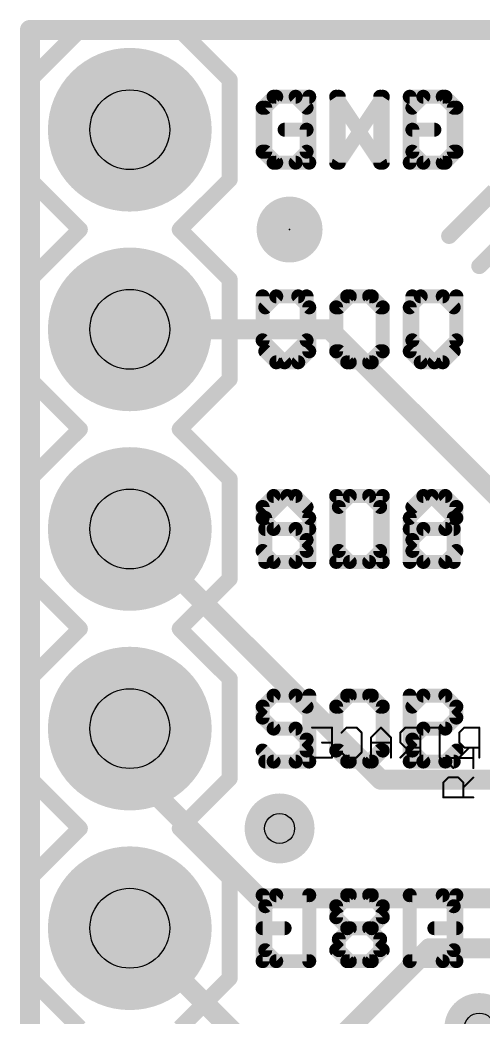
# Model space of a CAD drawing. Extents: x -1.8 to 15.6, y -0.3 to 28.3.
# Drawn here: x -0.13 to 5.76, y 15.38 to 28.07 of the extents above; entities that cross this region are included whole.
import ezdxf

# ---------------------------------------------------------------- set-up
doc = ezdxf.new("R2010")
doc.units = 0
for name, color, linetype in [('1', 12, 'CONTINUOUS'), ('16', 132, 'CONTINUOUS'), ('17', 110, 'CONTINUOUS'), ('18', 110, 'CONTINUOUS'), ('20', 53, 'CONTINUOUS'), ('21', 53, 'CONTINUOUS'), ('22', 53, 'CONTINUOUS'), ('23', 53, 'CONTINUOUS'), ('25', 253, 'CONTINUOUS'), ('28', 253, 'CONTINUOUS'), ('29', 253, 'CONTINUOUS'), ('30', 253, 'CONTINUOUS'), ('44', 253, 'CONTINUOUS'), ('51', 53, 'CONTINUOUS')]:
    doc.layers.add(name, color=color, linetype=linetype)

# ---------------------------------------------------------------- blocks, each defined once
blk = doc.blocks.new('RECT')
blk.add_solid([(-0.5, -0.5), (0.5, -0.5), (-0.5, 0.5), (0.5, 0.5)])
blk = doc.blocks.new('ROUNDP')
at = {"const_width": 0.5}
blk.add_lwpolyline([(0, -0.25, 1), (0, 0.25, 1), (0, -0.25)], format="xyb", dxfattribs=at)
blk = doc.blocks.new('PIE')
at = {"const_width": 0.5}
blk.add_lwpolyline([(0, -0.25, 1), (0, 0.25, 1), (0, -0.25)], format="xyb", dxfattribs=at)
blk = doc.blocks.new('ROUNDV')
at = {"const_width": 0.5}
blk.add_lwpolyline([(0, -0.25, 1), (0, 0.25, 1), (0, -0.25)], format="xyb", dxfattribs=at)

msp = doc.modelspace()

# ---------------------------------------------------------------- linework, layer by layer
at = {"layer": '1', "const_width": 0.254}
for points in [[(0, 27.94), (0, 0)], [(15.24, 27.94), (0, 27.94)], [(1.27, 24.13), (3.81, 24.13)], [(3.81, 24.13), (6.35, 21.59)], [(4.46, 18.4), (1.27, 21.59)], [(6.35, 18.4), (4.46, 18.4)], [(3.302, 14.478), (1.27, 16.51)]]:
    msp.add_lwpolyline(points, dxfattribs=at)
at = {"layer": '1', "const_width": 0.127}
for points in [[(0.0635, 27.94, 1), (-0.0635, 27.94)], [(0, 28.0035, 1), (0, 27.8765)], [(1.27, 24.1935, 1), (1.27, 24.0665)], [(3.8549, 24.1749, 1), (3.7651, 24.0851)], [(3.81, 24.0665, 1), (3.81, 24.1935)], [(1.3149, 21.6349, 1), (1.2251, 21.5451)], [(4.46, 18.4635, 1), (4.46, 18.3365)], [(4.4151, 18.3551, 1), (4.5049, 18.4449)], [(1.3149, 16.5549, 1), (1.2251, 16.4651)]]:
    msp.add_lwpolyline(points, format="xyb", dxfattribs=at)
at = {"layer": '16', "const_width": 0.254}
for points in [[(0, 27.94), (0, 0)], [(15.24, 27.94), (0, 27.94)], [(1.27, 19.05), (1.27, 18.542)], [(1.27, 18.542), (2.921, 16.891)], [(2.921, 16.891), (6.985, 16.891)], [(3.81, 14.986), (5.08, 16.256)], [(5.08, 16.256), (7.878, 16.256)], [(6.223, 15.748), (5.715, 15.24)]]:
    msp.add_lwpolyline(points, dxfattribs=at)
at = {"layer": '16', "const_width": 0.127}
for points in [[(0.0635, 27.94, 1), (-0.0635, 27.94)], [(0, 28.0035, 1), (0, 27.8765)], [(1.3335, 19.05, 1), (1.2065, 19.05)], [(1.3149, 18.5869, 1), (1.2251, 18.4971)], [(1.2065, 18.542, 1), (1.3335, 18.542)], [(2.921, 16.9545, 1), (2.921, 16.8275)], [(2.8761, 16.8461, 1), (2.9659, 16.9359)], [(5.08, 16.3195, 1), (5.08, 16.1925)], [(5.1249, 16.2111, 1), (5.0351, 16.3009)]]:
    msp.add_lwpolyline(points, format="xyb", dxfattribs=at)
at = {"layer": '20', "const_width": 0.2032}
for points in [[(15.24, 27.94), (0, 27.94)], [(0, 27.94), (0, 0)]]:
    msp.add_lwpolyline(points, dxfattribs=at)
at = {"layer": '20', "const_width": 0.1016}
for points in [[(0, 27.9908, 1), (0, 27.8892)], [(0.0508, 27.94, 1), (-0.0508, 27.94)]]:
    msp.add_lwpolyline(points, format="xyb", dxfattribs=at)
at = {"layer": '21'}
for points, const_width in [([(0, 27.305), (0.635, 27.94)], 0.2032), ([(0.635, 27.94), (1.905, 27.94)], 0.2032), ([(1.905, 27.94), (2.54, 27.305)], 0.2032), ([(0, 26.035), (0, 27.305)], 0.2032), ([(2.54, 27.305), (2.54, 26.035)], 0.2032), ([(3.0989, 27.0898), (2.9591, 26.95)], 0.1778), ([(3.3786, 27.0898), (3.0989, 27.0898)], 0.1778), ([(3.5184, 26.95), (3.3786, 27.0898)], 0.1778), ([(3.8946, 26.2509), (3.8946, 27.0898)], 0.1778), ([(3.8946, 27.0898), (4.4539, 26.2509)], 0.1778), ([(4.4539, 26.2509), (4.4539, 27.0898)], 0.1778), ([(4.8301, 27.0898), (4.8301, 26.2509)], 0.1778), ([(5.2496, 27.0898), (4.8301, 27.0898)], 0.1778), ([(5.3894, 26.95), (5.2496, 27.0898)], 0.1778), ([(2.9591, 26.95), (2.9591, 26.3907)], 0.1778), ([(5.3894, 26.3907), (5.3894, 26.95)], 0.1778), ([(3.5184, 26.6704), (3.2387, 26.6704)], 0.1778), ([(3.5184, 26.3907), (3.5184, 26.6704)], 0.1778), ([(2.9591, 26.3907), (3.0989, 26.2509)], 0.1778), ([(3.3786, 26.2509), (3.5184, 26.3907)], 0.1778), ([(5.2496, 26.2509), (5.3894, 26.3907)], 0.1778), ([(3.0989, 26.2509), (3.3786, 26.2509)], 0.1778), ([(4.8301, 26.2509), (5.2496, 26.2509)], 0.1778), ([(0, 26.035), (0.635, 25.4)], 0.2032), ([(1.905, 25.4), (2.54, 26.035)], 0.2032), ([(5.331, 25.3183), (5.9062, 25.8935)], 0.2032), ([(0, 24.765), (0.635, 25.4)], 0.2032), ([(1.905, 25.4), (2.54, 24.765)], 0.2032), ([(6.2897, 25.51), (5.7144, 24.9348)], 0.2032), ([(0, 23.495), (0, 24.765)], 0.2032), ([(2.54, 24.765), (2.54, 23.495)], 0.2032), ([(2.9591, 24.5498), (2.9591, 23.9905)], 0.1778), ([(3.5184, 23.9905), (3.5184, 24.5498)], 0.1778), ([(4.0344, 24.5498), (3.8946, 24.41)], 0.1778), ([(4.3141, 24.5498), (4.0344, 24.5498)], 0.1778), ([(4.4539, 24.41), (4.3141, 24.5498)], 0.1778), ([(4.97, 24.5498), (4.8301, 24.41)], 0.1778), ([(5.2496, 24.5498), (4.97, 24.5498)], 0.1778), ([(5.3894, 24.41), (5.2496, 24.5498)], 0.1778), ([(3.8946, 24.41), (3.8946, 23.8507)], 0.1778), ([(4.8301, 24.41), (4.8301, 23.8507)], 0.1778), ([(2.9591, 23.9905), (3.2387, 23.7109)], 0.1778), ([(3.2387, 23.7109), (3.5184, 23.9905)], 0.1778), ([(3.8946, 23.8507), (4.0344, 23.7109)], 0.1778), ([(4.3141, 23.7109), (4.4539, 23.8507)], 0.1778), ([(4.8301, 23.8507), (4.97, 23.7109)], 0.1778), ([(5.2496, 23.7109), (5.3894, 23.8507)], 0.1778), ([(4.0344, 23.7109), (4.3141, 23.7109)], 0.1778), ([(4.97, 23.7109), (5.2496, 23.7109)], 0.1778), ([(0, 23.495), (0.635, 22.86)], 0.2032), ([(1.905, 22.86), (2.54, 23.495)], 0.2032), ([(0, 22.225), (0.635, 22.86)], 0.2032), ([(1.905, 22.86), (2.54, 22.225)], 0.2032), ([(0, 20.955), (0, 22.225)], 0.2032), ([(2.54, 22.225), (2.54, 20.955)], 0.2032), ([(3.0989, 22.0098), (2.9591, 21.87)], 0.1778), ([(3.3786, 22.0098), (3.0989, 22.0098)], 0.1778), ([(3.5184, 21.87), (3.3786, 22.0098)], 0.1778), ([(3.8946, 22.0098), (3.8946, 21.1709)], 0.1778), ([(4.3141, 22.0098), (3.8946, 22.0098)], 0.1778), ([(4.4539, 21.87), (4.3141, 22.0098)], 0.1778), ([(4.8301, 21.7302), (5.1098, 22.0098)], 0.1778), ([(5.1098, 22.0098), (5.3894, 21.7302)], 0.1778), ([(2.9591, 21.87), (2.9591, 21.7302)], 0.1778), ([(4.4539, 21.3107), (4.4539, 21.87)], 0.1778), ([(2.9591, 21.7302), (3.0989, 21.5904)], 0.1778), ([(4.8301, 21.1709), (4.8301, 21.7302)], 0.1778), ([(5.3894, 21.7302), (5.3894, 21.1709)], 0.1778), ([(3.0989, 21.5904), (3.3786, 21.5904)], 0.1778), ([(3.3786, 21.5904), (3.5184, 21.4505)], 0.1778), ([(4.8301, 21.5904), (5.3894, 21.5904)], 0.1778), ([(3.5184, 21.4505), (3.5184, 21.3107)], 0.1778), ([(3.0989, 21.1709), (2.9591, 21.3107)], 0.1778), ([(3.5184, 21.3107), (3.3786, 21.1709)], 0.1778), ([(4.3141, 21.1709), (4.4539, 21.3107)], 0.1778), ([(3.3786, 21.1709), (3.0989, 21.1709)], 0.1778), ([(3.8946, 21.1709), (4.3141, 21.1709)], 0.1778), ([(0, 20.955), (0.635, 20.32)], 0.2032), ([(1.905, 20.32), (2.54, 20.955)], 0.2032), ([(0, 19.685), (0.635, 20.32)], 0.2032), ([(1.905, 20.32), (2.54, 19.685)], 0.2032), ([(0, 18.415), (0, 19.685)], 0.2032), ([(2.54, 19.685), (2.54, 18.415)], 0.2032), ([(3.0989, 19.4698), (2.9591, 19.33)], 0.1778), ([(3.3786, 19.4698), (3.0989, 19.4698)], 0.1778), ([(3.5184, 19.33), (3.3786, 19.4698)], 0.1778), ([(4.0344, 19.4698), (3.8946, 19.33)], 0.1778), ([(4.3141, 19.4698), (4.0344, 19.4698)], 0.1778), ([(4.4539, 19.33), (4.3141, 19.4698)], 0.1778), ([(4.8301, 19.4698), (4.8301, 18.6309)], 0.1778), ([(2.9591, 19.33), (2.9591, 19.1902)], 0.1778), ([(3.8946, 19.33), (3.8946, 18.7707)], 0.1778), ([(2.9591, 19.1902), (3.0989, 19.0504)], 0.1778), ([(3.0989, 19.0504), (3.3786, 19.0504)], 0.1778), ([(3.3786, 19.0504), (3.5184, 18.9105)], 0.1778), ([(3.5184, 18.9105), (3.5184, 18.7707)], 0.1778), ([(3.0989, 18.6309), (2.9591, 18.7707)], 0.1778), ([(3.5184, 18.7707), (3.3786, 18.6309)], 0.1778), ([(3.8946, 18.7707), (4.0344, 18.6309)], 0.1778), ([(4.3141, 18.6309), (4.4539, 18.7707)], 0.1778), ([(3.3786, 18.6309), (3.0989, 18.6309)], 0.1778), ([(4.0344, 18.6309), (4.3141, 18.6309)], 0.1778), ([(4.8301, 18.6309), (5.3894, 18.6309)], 0.1778), ([(0, 18.415), (0.635, 17.78)], 0.2032), ([(1.905, 17.78), (2.54, 18.415)], 0.2032), ([(0, 17.145), (0.635, 17.78)], 0.2032), ([(1.905, 17.78), (2.54, 17.145)], 0.2032), ([(0, 15.875), (0, 17.145)], 0.2032), ([(2.54, 17.145), (2.54, 15.875)], 0.2032), ([(3.5184, 16.9298), (2.9591, 16.9298)], 0.1778), ([(2.9591, 16.9298), (2.9591, 16.0909)], 0.1778), ([(4.0344, 16.9298), (3.8946, 16.79)], 0.1778), ([(4.3141, 16.9298), (4.0344, 16.9298)], 0.1778), ([(4.4539, 16.79), (4.3141, 16.9298)], 0.1778), ([(4.8301, 16.9298), (4.8301, 16.0909)], 0.1778), ([(5.2496, 16.9298), (4.8301, 16.9298)], 0.1778), ([(5.3894, 16.79), (5.2496, 16.9298)], 0.1778), ([(3.8946, 16.79), (3.8946, 16.6502)], 0.1778), ([(5.3894, 16.2307), (5.3894, 16.79)], 0.1778), ([(3.8946, 16.6502), (4.0344, 16.5104)], 0.1778), ([(2.9591, 16.5104), (3.2387, 16.5104)], 0.1778), ([(4.0344, 16.5104), (4.3141, 16.5104)], 0.1778), ([(4.3141, 16.5104), (4.4539, 16.3705)], 0.1778), ([(4.4539, 16.3705), (4.4539, 16.2307)], 0.1778), ([(4.0344, 16.0909), (3.8946, 16.2307)], 0.1778), ([(4.4539, 16.2307), (4.3141, 16.0909)], 0.1778), ([(5.2496, 16.0909), (5.3894, 16.2307)], 0.1778), ([(2.9591, 16.0909), (3.5184, 16.0909)], 0.1778), ([(4.3141, 16.0909), (4.0344, 16.0909)], 0.1778), ([(4.8301, 16.0909), (5.2496, 16.0909)], 0.1778), ([(0, 15.875), (0.635, 15.24)], 0.2032), ([(1.905, 15.24), (2.54, 15.875)], 0.2032)]:
    msp.add_lwpolyline(points, dxfattribs=dict(at, const_width=const_width))
for points, const_width in [([(0.635, 27.9908, 1), (0.635, 27.8892)], 0.1016), ([(0.6709, 27.9041, 1), (0.5991, 27.9759)], 0.1016), ([(1.9409, 27.9759, 1), (1.8691, 27.9041)], 0.1016), ([(1.905, 27.8892, 1), (1.905, 27.9908)], 0.1016), ([(0.0508, 27.305, 1), (-0.0508, 27.305)], 0.1016), ([(2.5908, 27.305, 1), (2.4892, 27.305)], 0.1016), ([(-0.0359, 27.3409, 1), (0.0359, 27.2691)], 0.1016), ([(2.5041, 27.2691, 1), (2.5759, 27.3409)], 0.1016), ([(3.0989, 27.1343, 1), (3.0989, 27.0454)], 0.0889), ([(3.1303, 27.0584, 1), (3.0675, 27.1212)], 0.0889), ([(3.41, 27.1212, 1), (3.3471, 27.0584)], 0.0889), ([(3.3786, 27.0454, 1), (3.3786, 27.1343)], 0.0889), ([(3.9316, 27.1145, 1), (3.8576, 27.0652)], 0.0889), ([(3.9391, 27.0898, 1), (3.8502, 27.0898)], 0.0889), ([(4.4983, 27.0898, 1), (4.4094, 27.0898)], 0.0889), ([(4.8746, 27.0898, 1), (4.7857, 27.0898)], 0.0889), ([(4.8301, 27.1343, 1), (4.8301, 27.0454)], 0.0889), ([(5.281, 27.1212, 1), (5.2182, 27.0584)], 0.0889), ([(5.2496, 27.0454, 1), (5.2496, 27.1343)], 0.0889), ([(3.0036, 26.95, 1), (2.9147, 26.95)], 0.0889), ([(2.9277, 26.9814, 1), (2.9905, 26.9186)], 0.0889), ([(3.4869, 26.9186, 1), (3.5498, 26.9814)], 0.0889), ([(5.4339, 26.95, 1), (5.345, 26.95)], 0.0889), ([(5.358, 26.9186, 1), (5.4208, 26.9814)], 0.0889), ([(3.2387, 26.7148, 1), (3.2387, 26.6259)], 0.0889), ([(3.5628, 26.6704, 1), (3.4739, 26.6704)], 0.0889), ([(3.5184, 26.6259, 1), (3.5184, 26.7148)], 0.0889), ([(2.9905, 26.4221, 1), (2.9277, 26.3593)], 0.0889), ([(2.9147, 26.3907, 1), (3.0036, 26.3907)], 0.0889), ([(3.4739, 26.3907, 1), (3.5628, 26.3907)], 0.0889), ([(3.5498, 26.3593, 1), (3.4869, 26.4221)], 0.0889), ([(5.345, 26.3907, 1), (5.4339, 26.3907)], 0.0889), ([(5.4208, 26.3593, 1), (5.358, 26.4221)], 0.0889), ([(3.0989, 26.2954, 1), (3.0989, 26.2065)], 0.0889), ([(3.0675, 26.2195, 1), (3.1303, 26.2823)], 0.0889), ([(3.3471, 26.2823, 1), (3.41, 26.2195)], 0.0889), ([(3.3786, 26.2065, 1), (3.3786, 26.2954)], 0.0889), ([(3.8502, 26.2509, 1), (3.9391, 26.2509)], 0.0889), ([(4.4094, 26.2509, 1), (4.4983, 26.2509)], 0.0889), ([(4.4169, 26.2262, 1), (4.4909, 26.2756)], 0.0889), ([(4.8301, 26.2954, 1), (4.8301, 26.2065)], 0.0889), ([(4.7857, 26.2509, 1), (4.8746, 26.2509)], 0.0889), ([(5.2182, 26.2823, 1), (5.281, 26.2195)], 0.0889), ([(5.2496, 26.2065, 1), (5.2496, 26.2954)], 0.0889), ([(0.0359, 26.0709, 1), (-0.0359, 25.9991)], 0.1016), ([(2.5759, 25.9991, 1), (2.5041, 26.0709)], 0.1016), ([(-0.0508, 26.035, 1), (0.0508, 26.035)], 0.1016), ([(2.4892, 26.035, 1), (2.5908, 26.035)], 0.1016), ([(0.6709, 25.3641, 1), (0.5991, 25.4359)], 0.1016), ([(1.9409, 25.4359, 1), (1.8691, 25.3641)], 0.1016), ([(0.5991, 25.3641, 1), (0.6709, 25.4359)], 0.1016), ([(1.8691, 25.4359, 1), (1.9409, 25.3641)], 0.1016), ([(5.295, 25.3542, 1), (5.3669, 25.2823)], 0.1016), ([(5.6785, 24.9707, 1), (5.7504, 24.8988)], 0.1016), ([(0.0508, 24.765, 1), (-0.0508, 24.765)], 0.1016), ([(-0.0359, 24.8009, 1), (0.0359, 24.7291)], 0.1016), ([(2.5908, 24.765, 1), (2.4892, 24.765)], 0.1016), ([(2.5041, 24.7291, 1), (2.5759, 24.8009)], 0.1016), ([(3.0036, 24.5498, 1), (2.9147, 24.5498)], 0.0889), ([(3.5628, 24.5498, 1), (3.4739, 24.5498)], 0.0889), ([(4.0344, 24.5943, 1), (4.0344, 24.5054)], 0.0889), ([(4.0659, 24.5184, 1), (4.003, 24.5812)], 0.0889), ([(4.3455, 24.5812, 1), (4.2826, 24.5184)], 0.0889), ([(4.3141, 24.5054, 1), (4.3141, 24.5943)], 0.0889), ([(4.97, 24.5943, 1), (4.97, 24.5054)], 0.0889), ([(5.0014, 24.5184, 1), (4.9385, 24.5812)], 0.0889), ([(5.281, 24.5812, 1), (5.2182, 24.5184)], 0.0889), ([(5.2496, 24.5054, 1), (5.2496, 24.5943)], 0.0889), ([(3.9391, 24.41, 1), (3.8502, 24.41)], 0.0889), ([(4.8746, 24.41, 1), (4.7857, 24.41)], 0.0889), ([(3.8632, 24.4414, 1), (3.926, 24.3786)], 0.0889), ([(4.4225, 24.3786, 1), (4.4853, 24.4414)], 0.0889), ([(4.7987, 24.4414, 1), (4.8616, 24.3786)], 0.0889), ([(5.358, 24.3786, 1), (5.4208, 24.4414)], 0.0889), ([(2.9905, 24.022, 1), (2.9277, 23.9591)], 0.0889), ([(2.9147, 23.9905, 1), (3.0036, 23.9905)], 0.0889), ([(3.4739, 23.9905, 1), (3.5628, 23.9905)], 0.0889), ([(3.5498, 23.9591, 1), (3.4869, 24.022)], 0.0889), ([(3.926, 23.8821, 1), (3.8632, 23.8193)], 0.0889), ([(3.8502, 23.8507, 1), (3.9391, 23.8507)], 0.0889), ([(4.4853, 23.8193, 1), (4.4225, 23.8821)], 0.0889), ([(4.7857, 23.8507, 1), (4.8746, 23.8507)], 0.0889), ([(4.8616, 23.8821, 1), (4.7987, 23.8193)], 0.0889), ([(5.4208, 23.8193, 1), (5.358, 23.8821)], 0.0889), ([(3.2073, 23.7423, 1), (3.2702, 23.6795)], 0.0889), ([(3.2073, 23.6795, 1), (3.2702, 23.7423)], 0.0889), ([(4.0344, 23.7554, 1), (4.0344, 23.6665)], 0.0889), ([(4.003, 23.6795, 1), (4.0659, 23.7423)], 0.0889), ([(4.2826, 23.7423, 1), (4.3455, 23.6795)], 0.0889), ([(4.3141, 23.6665, 1), (4.3141, 23.7554)], 0.0889), ([(4.97, 23.7554, 1), (4.97, 23.6665)], 0.0889), ([(4.9385, 23.6795, 1), (5.0014, 23.7423)], 0.0889), ([(5.2182, 23.7423, 1), (5.281, 23.6795)], 0.0889), ([(5.2496, 23.6665, 1), (5.2496, 23.7554)], 0.0889), ([(0.0359, 23.5309, 1), (-0.0359, 23.4591)], 0.1016), ([(-0.0508, 23.495, 1), (0.0508, 23.495)], 0.1016), ([(2.4892, 23.495, 1), (2.5908, 23.495)], 0.1016), ([(2.5759, 23.4591, 1), (2.5041, 23.5309)], 0.1016), ([(0.6709, 22.8241, 1), (0.5991, 22.8959)], 0.1016), ([(0.5991, 22.8241, 1), (0.6709, 22.8959)], 0.1016), ([(1.9409, 22.8959, 1), (1.8691, 22.8241)], 0.1016), ([(1.8691, 22.8959, 1), (1.9409, 22.8241)], 0.1016), ([(0.0508, 22.225, 1), (-0.0508, 22.225)], 0.1016), ([(-0.0359, 22.2609, 1), (0.0359, 22.1891)], 0.1016), ([(2.5908, 22.225, 1), (2.4892, 22.225)], 0.1016), ([(2.5041, 22.1891, 1), (2.5759, 22.2609)], 0.1016), ([(3.0989, 22.0543, 1), (3.0989, 21.9654)], 0.0889), ([(3.1303, 21.9784, 1), (3.0675, 22.0412)], 0.0889), ([(3.41, 22.0412, 1), (3.3471, 21.9784)], 0.0889), ([(3.3786, 21.9654, 1), (3.3786, 22.0543)], 0.0889), ([(3.8946, 22.0543, 1), (3.8946, 21.9654)], 0.0889), ([(3.9391, 22.0098, 1), (3.8502, 22.0098)], 0.0889), ([(4.3455, 22.0412, 1), (4.2826, 21.9784)], 0.0889), ([(4.3141, 21.9654, 1), (4.3141, 22.0543)], 0.0889), ([(5.1412, 22.0412, 1), (5.0783, 21.9784)], 0.0889), ([(5.1412, 21.9784, 1), (5.0783, 22.0412)], 0.0889), ([(3.0036, 21.87, 1), (2.9147, 21.87)], 0.0889), ([(4.4983, 21.87, 1), (4.4094, 21.87)], 0.0889), ([(2.9277, 21.9014, 1), (2.9905, 21.8386)], 0.0889), ([(3.4869, 21.8386, 1), (3.5498, 21.9014)], 0.0889), ([(4.4225, 21.8386, 1), (4.4853, 21.9014)], 0.0889), ([(2.9905, 21.7616, 1), (2.9277, 21.6987)], 0.0889), ([(2.9147, 21.7302, 1), (3.0036, 21.7302)], 0.0889), ([(4.8746, 21.7302, 1), (4.7857, 21.7302)], 0.0889), ([(4.7987, 21.7616, 1), (4.8616, 21.6987)], 0.0889), ([(5.4339, 21.7302, 1), (5.345, 21.7302)], 0.0889), ([(5.358, 21.6987, 1), (5.4208, 21.7616)], 0.0889), ([(3.0989, 21.6348, 1), (3.0989, 21.5459)], 0.0889), ([(3.0675, 21.5589, 1), (3.1303, 21.6218)], 0.0889), ([(3.41, 21.6218, 1), (3.3471, 21.5589)], 0.0889), ([(3.3786, 21.5459, 1), (3.3786, 21.6348)], 0.0889), ([(4.8301, 21.6348, 1), (4.8301, 21.5459)], 0.0889), ([(5.3894, 21.5459, 1), (5.3894, 21.6348)], 0.0889), ([(3.5628, 21.4505, 1), (3.4739, 21.4505)], 0.0889), ([(3.4869, 21.4191, 1), (3.5498, 21.482)], 0.0889), ([(2.9905, 21.3421, 1), (2.9277, 21.2793)], 0.0889), ([(3.4739, 21.3107, 1), (3.5628, 21.3107)], 0.0889), ([(3.5498, 21.2793, 1), (3.4869, 21.3421)], 0.0889), ([(4.4094, 21.3107, 1), (4.4983, 21.3107)], 0.0889), ([(4.4853, 21.2793, 1), (4.4225, 21.3421)], 0.0889), ([(3.0989, 21.2154, 1), (3.0989, 21.1264)], 0.0889), ([(3.0675, 21.1395, 1), (3.1303, 21.2023)], 0.0889), ([(3.3471, 21.2023, 1), (3.41, 21.1395)], 0.0889), ([(3.3786, 21.1264, 1), (3.3786, 21.2154)], 0.0889), ([(3.8946, 21.2154, 1), (3.8946, 21.1264)], 0.0889), ([(3.8502, 21.1709, 1), (3.9391, 21.1709)], 0.0889), ([(4.2826, 21.2023, 1), (4.3455, 21.1395)], 0.0889), ([(4.3141, 21.1264, 1), (4.3141, 21.2154)], 0.0889), ([(4.7857, 21.1709, 1), (4.8746, 21.1709)], 0.0889), ([(5.345, 21.1709, 1), (5.4339, 21.1709)], 0.0889), ([(0.0359, 20.9909, 1), (-0.0359, 20.9191)], 0.1016), ([(-0.0508, 20.955, 1), (0.0508, 20.955)], 0.1016), ([(2.4892, 20.955, 1), (2.5908, 20.955)], 0.1016), ([(2.5759, 20.9191, 1), (2.5041, 20.9909)], 0.1016), ([(0.6709, 20.2841, 1), (0.5991, 20.3559)], 0.1016), ([(0.5991, 20.2841, 1), (0.6709, 20.3559)], 0.1016), ([(1.9409, 20.3559, 1), (1.8691, 20.2841)], 0.1016), ([(1.8691, 20.3559, 1), (1.9409, 20.2841)], 0.1016), ([(0.0508, 19.685, 1), (-0.0508, 19.685)], 0.1016), ([(-0.0359, 19.7209, 1), (0.0359, 19.6491)], 0.1016), ([(2.5908, 19.685, 1), (2.4892, 19.685)], 0.1016), ([(2.5041, 19.6491, 1), (2.5759, 19.7209)], 0.1016), ([(3.0989, 19.5143, 1), (3.0989, 19.4254)], 0.0889), ([(3.1303, 19.4384, 1), (3.0675, 19.5012)], 0.0889), ([(3.41, 19.5012, 1), (3.3471, 19.4384)], 0.0889), ([(3.3786, 19.4254, 1), (3.3786, 19.5143)], 0.0889), ([(4.0344, 19.5143, 1), (4.0344, 19.4254)], 0.0889), ([(4.0659, 19.4384, 1), (4.003, 19.5012)], 0.0889), ([(4.3455, 19.5012, 1), (4.2826, 19.4384)], 0.0889), ([(4.3141, 19.4254, 1), (4.3141, 19.5143)], 0.0889), ([(4.8746, 19.4698, 1), (4.7857, 19.4698)], 0.0889), ([(3.0036, 19.33, 1), (2.9147, 19.33)], 0.0889), ([(3.9391, 19.33, 1), (3.8502, 19.33)], 0.0889), ([(2.9277, 19.3614, 1), (2.9905, 19.2986)], 0.0889), ([(3.4869, 19.2986, 1), (3.5498, 19.3614)], 0.0889), ([(3.8632, 19.3614, 1), (3.926, 19.2986)], 0.0889), ([(4.4225, 19.2986, 1), (4.4853, 19.3614)], 0.0889), ([(2.9905, 19.2216, 1), (2.9277, 19.1587)], 0.0889), ([(2.9147, 19.1902, 1), (3.0036, 19.1902)], 0.0889), ([(3.0989, 19.0948, 1), (3.0989, 19.0059)], 0.0889), ([(3.0675, 19.0189, 1), (3.1303, 19.0818)], 0.0889), ([(3.41, 19.0818, 1), (3.3471, 19.0189)], 0.0889), ([(3.3786, 19.0059, 1), (3.3786, 19.0948)], 0.0889), ([(3.5628, 18.9105, 1), (3.4739, 18.9105)], 0.0889), ([(3.4869, 18.8791, 1), (3.5498, 18.942)], 0.0889), ([(2.9905, 18.8021, 1), (2.9277, 18.7393)], 0.0889), ([(3.4739, 18.7707, 1), (3.5628, 18.7707)], 0.0889), ([(3.5498, 18.7393, 1), (3.4869, 18.8021)], 0.0889), ([(3.926, 18.8021, 1), (3.8632, 18.7393)], 0.0889), ([(3.8502, 18.7707, 1), (3.9391, 18.7707)], 0.0889), ([(4.4853, 18.7393, 1), (4.4225, 18.8021)], 0.0889), ([(3.0989, 18.6754, 1), (3.0989, 18.5864)], 0.0889), ([(3.0675, 18.5995, 1), (3.1303, 18.6623)], 0.0889), ([(3.3471, 18.6623, 1), (3.41, 18.5995)], 0.0889), ([(3.3786, 18.5864, 1), (3.3786, 18.6754)], 0.0889), ([(4.0344, 18.6754, 1), (4.0344, 18.5864)], 0.0889), ([(4.003, 18.5995, 1), (4.0659, 18.6623)], 0.0889), ([(4.2826, 18.6623, 1), (4.3455, 18.5995)], 0.0889), ([(4.3141, 18.5864, 1), (4.3141, 18.6754)], 0.0889), ([(4.8301, 18.6754, 1), (4.8301, 18.5864)], 0.0889), ([(4.7857, 18.6309, 1), (4.8746, 18.6309)], 0.0889), ([(5.3894, 18.5864, 1), (5.3894, 18.6754)], 0.0889), ([(0.0359, 18.4509, 1), (-0.0359, 18.3791)], 0.1016), ([(-0.0508, 18.415, 1), (0.0508, 18.415)], 0.1016), ([(2.4892, 18.415, 1), (2.5908, 18.415)], 0.1016), ([(2.5759, 18.3791, 1), (2.5041, 18.4509)], 0.1016), ([(0.6709, 17.7441, 1), (0.5991, 17.8159)], 0.1016), ([(0.5991, 17.7441, 1), (0.6709, 17.8159)], 0.1016), ([(1.9409, 17.8159, 1), (1.8691, 17.7441)], 0.1016), ([(1.8691, 17.8159, 1), (1.9409, 17.7441)], 0.1016), ([(0.0508, 17.145, 1), (-0.0508, 17.145)], 0.1016), ([(-0.0359, 17.1809, 1), (0.0359, 17.1091)], 0.1016), ([(2.5908, 17.145, 1), (2.4892, 17.145)], 0.1016), ([(2.5041, 17.1091, 1), (2.5759, 17.1809)], 0.1016), ([(2.9591, 16.9743, 1), (2.9591, 16.8854)], 0.0889), ([(3.0036, 16.9298, 1), (2.9147, 16.9298)], 0.0889), ([(3.5184, 16.8854, 1), (3.5184, 16.9743)], 0.0889), ([(4.0344, 16.9743, 1), (4.0344, 16.8854)], 0.0889), ([(4.0659, 16.8984, 1), (4.003, 16.9612)], 0.0889), ([(4.3455, 16.9612, 1), (4.2826, 16.8984)], 0.0889), ([(4.3141, 16.8854, 1), (4.3141, 16.9743)], 0.0889), ([(4.8301, 16.9743, 1), (4.8301, 16.8854)], 0.0889), ([(4.8746, 16.9298, 1), (4.7857, 16.9298)], 0.0889), ([(5.281, 16.9612, 1), (5.2182, 16.8984)], 0.0889), ([(5.2496, 16.8854, 1), (5.2496, 16.9743)], 0.0889), ([(3.9391, 16.79, 1), (3.8502, 16.79)], 0.0889), ([(5.4339, 16.79, 1), (5.345, 16.79)], 0.0889), ([(3.8632, 16.8214, 1), (3.926, 16.7586)], 0.0889), ([(4.4225, 16.7586, 1), (4.4853, 16.8214)], 0.0889), ([(5.358, 16.7586, 1), (5.4208, 16.8214)], 0.0889), ([(3.926, 16.6816, 1), (3.8632, 16.6187)], 0.0889), ([(3.8502, 16.6502, 1), (3.9391, 16.6502)], 0.0889), ([(2.9591, 16.5548, 1), (2.9591, 16.4659)], 0.0889), ([(3.2387, 16.4659, 1), (3.2387, 16.5548)], 0.0889), ([(4.0344, 16.5548, 1), (4.0344, 16.4659)], 0.0889), ([(4.003, 16.4789, 1), (4.0659, 16.5418)], 0.0889), ([(4.3455, 16.5418, 1), (4.2826, 16.4789)], 0.0889), ([(4.3141, 16.4659, 1), (4.3141, 16.5548)], 0.0889), ([(4.4983, 16.3705, 1), (4.4094, 16.3705)], 0.0889), ([(4.4225, 16.3391, 1), (4.4853, 16.402)], 0.0889), ([(3.926, 16.2621, 1), (3.8632, 16.1993)], 0.0889), ([(4.4094, 16.2307, 1), (4.4983, 16.2307)], 0.0889), ([(4.4853, 16.1993, 1), (4.4225, 16.2621)], 0.0889), ([(5.345, 16.2307, 1), (5.4339, 16.2307)], 0.0889), ([(5.4208, 16.1993, 1), (5.358, 16.2621)], 0.0889), ([(2.9591, 16.1354, 1), (2.9591, 16.0465)], 0.0889), ([(2.9147, 16.0909, 1), (3.0036, 16.0909)], 0.0889), ([(3.5184, 16.0465, 1), (3.5184, 16.1354)], 0.0889), ([(4.0344, 16.1354, 1), (4.0344, 16.0465)], 0.0889), ([(4.003, 16.0595, 1), (4.0659, 16.1223)], 0.0889), ([(4.2826, 16.1223, 1), (4.3455, 16.0595)], 0.0889), ([(4.3141, 16.0465, 1), (4.3141, 16.1354)], 0.0889), ([(4.8301, 16.1354, 1), (4.8301, 16.0465)], 0.0889), ([(4.7857, 16.0909, 1), (4.8746, 16.0909)], 0.0889), ([(5.2182, 16.1223, 1), (5.281, 16.0595)], 0.0889), ([(5.2496, 16.0465, 1), (5.2496, 16.1354)], 0.0889), ([(0.0359, 15.9109, 1), (-0.0359, 15.8391)], 0.1016), ([(-0.0508, 15.875, 1), (0.0508, 15.875)], 0.1016), ([(2.4892, 15.875, 1), (2.5908, 15.875)], 0.1016), ([(2.5759, 15.8391, 1), (2.5041, 15.9109)], 0.1016)]:
    msp.add_lwpolyline(points, format="xyb", dxfattribs=dict(at, const_width=const_width))
at = {"layer": '22', "const_width": 0.1778}
for points in [[(2.9926, 26.95), (3.1324, 27.0898)], [(3.1324, 27.0898), (3.5519, 27.0898)], [(3.5519, 27.0898), (3.5519, 26.2509)], [(4.4874, 27.0898), (3.9281, 26.2509)], [(3.9281, 26.2509), (3.9281, 27.0898)], [(4.4874, 26.2509), (4.4874, 27.0898)], [(4.8636, 26.95), (5.0034, 27.0898)], [(5.0034, 27.0898), (5.2831, 27.0898)], [(5.2831, 27.0898), (5.4229, 26.95)], [(2.9926, 26.3907), (2.9926, 26.95)], [(5.4229, 26.95), (5.4229, 26.3907)], [(4.8636, 26.3907), (4.8636, 26.6704)], [(4.8636, 26.6704), (5.1433, 26.6704)], [(3.1324, 26.2509), (2.9926, 26.3907)], [(5.0034, 26.2509), (4.8636, 26.3907)], [(5.4229, 26.3907), (5.2831, 26.2509)], [(3.5519, 26.2509), (3.1324, 26.2509)], [(5.2831, 26.2509), (5.0034, 26.2509)], [(2.9926, 24.41), (3.1324, 24.5498)], [(3.1324, 24.5498), (3.412, 24.5498)], [(3.412, 24.5498), (3.5519, 24.41)], [(3.9281, 24.41), (4.0679, 24.5498)], [(4.0679, 24.5498), (4.3476, 24.5498)], [(4.3476, 24.5498), (4.4874, 24.41)], [(4.8636, 23.9905), (4.8636, 24.5498)], [(5.4229, 24.5498), (5.4229, 23.9905)], [(3.5519, 24.41), (3.5519, 23.8507)], [(4.4874, 24.41), (4.4874, 23.8507)], [(5.1433, 23.7109), (4.8636, 23.9905)], [(5.4229, 23.9905), (5.1433, 23.7109)], [(3.1324, 23.7109), (2.9926, 23.8507)], [(3.5519, 23.8507), (3.412, 23.7109)], [(4.0679, 23.7109), (3.9281, 23.8507)], [(4.4874, 23.8507), (4.3476, 23.7109)], [(3.412, 23.7109), (3.1324, 23.7109)], [(4.3476, 23.7109), (4.0679, 23.7109)], [(3.2722, 22.0098), (2.9926, 21.7302)], [(3.5519, 21.7302), (3.2722, 22.0098)], [(3.9281, 21.87), (4.0679, 22.0098)], [(4.0679, 22.0098), (4.4874, 22.0098)], [(4.4874, 22.0098), (4.4874, 21.1709)], [(4.8636, 21.87), (5.0034, 22.0098)], [(5.0034, 22.0098), (5.2831, 22.0098)], [(5.2831, 22.0098), (5.4229, 21.87)], [(3.9281, 21.3107), (3.9281, 21.87)], [(5.4229, 21.87), (5.4229, 21.7302)], [(2.9926, 21.7302), (2.9926, 21.1709)], [(3.5519, 21.1709), (3.5519, 21.7302)], [(5.4229, 21.7302), (5.2831, 21.5904)], [(3.5519, 21.5904), (2.9926, 21.5904)], [(5.0034, 21.5904), (4.8636, 21.4505)], [(5.2831, 21.5904), (5.0034, 21.5904)], [(4.8636, 21.4505), (4.8636, 21.3107)], [(4.0679, 21.1709), (3.9281, 21.3107)], [(4.8636, 21.3107), (5.0034, 21.1709)], [(5.2831, 21.1709), (5.4229, 21.3107)], [(4.4874, 21.1709), (4.0679, 21.1709)], [(5.0034, 21.1709), (5.2831, 21.1709)], [(3.5519, 19.4698), (3.5519, 18.6309)], [(3.9281, 19.33), (4.0679, 19.4698)], [(4.0679, 19.4698), (4.3476, 19.4698)], [(4.3476, 19.4698), (4.4874, 19.33)], [(4.8636, 19.33), (5.0034, 19.4698)], [(5.0034, 19.4698), (5.2831, 19.4698)], [(5.2831, 19.4698), (5.4229, 19.33)], [(4.4874, 19.33), (4.4874, 18.7707)], [(5.4229, 19.33), (5.4229, 19.1902)], [(5.4229, 19.1902), (5.2831, 19.0504)], [(5.0034, 19.0504), (4.8636, 18.9105)], [(5.2831, 19.0504), (5.0034, 19.0504)], [(4.8636, 18.9105), (4.8636, 18.7707)], [(4.0679, 18.6309), (3.9281, 18.7707)], [(4.4874, 18.7707), (4.3476, 18.6309)], [(4.8636, 18.7707), (5.0034, 18.6309)], [(5.2831, 18.6309), (5.4229, 18.7707)], [(3.5519, 18.6309), (2.9926, 18.6309)], [(4.3476, 18.6309), (4.0679, 18.6309)], [(5.0034, 18.6309), (5.2831, 18.6309)], [(2.9926, 16.79), (3.1324, 16.9298)], [(3.1324, 16.9298), (3.5519, 16.9298)], [(3.5519, 16.9298), (3.5519, 16.0909)], [(3.9281, 16.79), (4.0679, 16.9298)], [(4.0679, 16.9298), (4.3476, 16.9298)], [(4.3476, 16.9298), (4.4874, 16.79)], [(4.8636, 16.9298), (5.4229, 16.9298)], [(5.4229, 16.9298), (5.4229, 16.0909)], [(2.9926, 16.2307), (2.9926, 16.79)], [(4.4874, 16.79), (4.4874, 16.6502)], [(4.4874, 16.6502), (4.3476, 16.5104)], [(4.0679, 16.5104), (3.9281, 16.3705)], [(4.3476, 16.5104), (4.0679, 16.5104)], [(5.4229, 16.5104), (5.1433, 16.5104)], [(3.9281, 16.3705), (3.9281, 16.2307)], [(3.1324, 16.0909), (2.9926, 16.2307)], [(3.9281, 16.2307), (4.0679, 16.0909)], [(4.3476, 16.0909), (4.4874, 16.2307)], [(3.5519, 16.0909), (3.1324, 16.0909)], [(4.0679, 16.0909), (4.3476, 16.0909)], [(5.4229, 16.0909), (4.8636, 16.0909)]]:
    msp.add_lwpolyline(points, dxfattribs=at)
at = {"layer": '22', "const_width": 0.0889}
for points in [[(3.1324, 27.1343, 1), (3.1324, 27.0454)], [(3.1638, 27.0584, 1), (3.101, 27.1212)], [(3.5963, 27.0898, 1), (3.5074, 27.0898)], [(3.5519, 27.0454, 1), (3.5519, 27.1343)], [(3.9726, 27.0898, 1), (3.8837, 27.0898)], [(4.5318, 27.0898, 1), (4.4429, 27.0898)], [(4.5244, 27.0652, 1), (4.4504, 27.1145)], [(5.0034, 27.1343, 1), (5.0034, 27.0454)], [(5.0349, 27.0584, 1), (4.972, 27.1212)], [(5.3145, 27.1212, 1), (5.2517, 27.0584)], [(5.2831, 27.0454, 1), (5.2831, 27.1343)], [(3.037, 26.95, 1), (2.9481, 26.95)], [(2.9612, 26.9814, 1), (3.024, 26.9186)], [(4.8322, 26.9814, 1), (4.8951, 26.9186)], [(5.4674, 26.95, 1), (5.3784, 26.95)], [(5.3915, 26.9186, 1), (5.4543, 26.9814)], [(4.8636, 26.7148, 1), (4.8636, 26.6259)], [(4.9081, 26.6704, 1), (4.8192, 26.6704)], [(5.1433, 26.6259, 1), (5.1433, 26.7148)], [(3.024, 26.4221, 1), (2.9612, 26.3593)], [(2.9481, 26.3907, 1), (3.037, 26.3907)], [(4.8951, 26.4221, 1), (4.8322, 26.3593)], [(4.8192, 26.3907, 1), (4.9081, 26.3907)], [(5.3784, 26.3907, 1), (5.4674, 26.3907)], [(5.4543, 26.3593, 1), (5.3915, 26.4221)], [(3.1324, 26.2954, 1), (3.1324, 26.2065)], [(3.101, 26.2195, 1), (3.1638, 26.2823)], [(3.5074, 26.2509, 1), (3.5963, 26.2509)], [(3.5519, 26.2065, 1), (3.5519, 26.2954)], [(3.8911, 26.2756, 1), (3.9651, 26.2262)], [(3.8837, 26.2509, 1), (3.9726, 26.2509)], [(4.4429, 26.2509, 1), (4.5318, 26.2509)], [(5.0034, 26.2954, 1), (5.0034, 26.2065)], [(4.972, 26.2195, 1), (5.0349, 26.2823)], [(5.2517, 26.2823, 1), (5.3145, 26.2195)], [(5.2831, 26.2065, 1), (5.2831, 26.2954)], [(3.1324, 24.5943, 1), (3.1324, 24.5054)], [(3.1638, 24.5184, 1), (3.101, 24.5812)], [(3.4435, 24.5812, 1), (3.3806, 24.5184)], [(3.412, 24.5054, 1), (3.412, 24.5943)], [(4.0679, 24.5943, 1), (4.0679, 24.5054)], [(4.0994, 24.5184, 1), (4.0365, 24.5812)], [(4.379, 24.5812, 1), (4.3161, 24.5184)], [(4.3476, 24.5054, 1), (4.3476, 24.5943)], [(4.9081, 24.5498, 1), (4.8192, 24.5498)], [(5.4674, 24.5498, 1), (5.3784, 24.5498)], [(3.5963, 24.41, 1), (3.5074, 24.41)], [(4.5318, 24.41, 1), (4.4429, 24.41)], [(2.9612, 24.4414, 1), (3.024, 24.3786)], [(3.5204, 24.3786, 1), (3.5833, 24.4414)], [(3.8967, 24.4414, 1), (3.9595, 24.3786)], [(4.456, 24.3786, 1), (4.5188, 24.4414)], [(4.8951, 24.022, 1), (4.8322, 23.9591)], [(4.8192, 23.9905, 1), (4.9081, 23.9905)], [(5.3784, 23.9905, 1), (5.4674, 23.9905)], [(5.4543, 23.9591, 1), (5.3915, 24.022)], [(3.024, 23.8821, 1), (2.9612, 23.8193)], [(3.5074, 23.8507, 1), (3.5963, 23.8507)], [(3.5833, 23.8193, 1), (3.5204, 23.8821)], [(3.9595, 23.8821, 1), (3.8967, 23.8193)], [(4.4429, 23.8507, 1), (4.5318, 23.8507)], [(4.5188, 23.8193, 1), (4.456, 23.8821)], [(3.1324, 23.7554, 1), (3.1324, 23.6665)], [(3.101, 23.6795, 1), (3.1638, 23.7423)], [(3.3806, 23.7423, 1), (3.4435, 23.6795)], [(3.412, 23.6665, 1), (3.412, 23.7554)], [(4.0679, 23.7554, 1), (4.0679, 23.6665)], [(4.0365, 23.6795, 1), (4.0994, 23.7423)], [(4.3161, 23.7423, 1), (4.379, 23.6795)], [(4.3476, 23.6665, 1), (4.3476, 23.7554)], [(5.1118, 23.7423, 1), (5.1747, 23.6795)], [(5.1118, 23.6795, 1), (5.1747, 23.7423)], [(3.3037, 22.0412, 1), (3.2408, 21.9784)], [(3.3037, 21.9784, 1), (3.2408, 22.0412)], [(4.0679, 22.0543, 1), (4.0679, 21.9654)], [(4.0994, 21.9784, 1), (4.0365, 22.0412)], [(4.5318, 22.0098, 1), (4.4429, 22.0098)], [(4.4874, 21.9654, 1), (4.4874, 22.0543)], [(5.0034, 22.0543, 1), (5.0034, 21.9654)], [(5.0349, 21.9784, 1), (4.972, 22.0412)], [(5.3145, 22.0412, 1), (5.2517, 21.9784)], [(5.2831, 21.9654, 1), (5.2831, 22.0543)], [(3.9726, 21.87, 1), (3.8837, 21.87)], [(5.4674, 21.87, 1), (5.3784, 21.87)], [(3.8967, 21.9014, 1), (3.9595, 21.8386)], [(4.8322, 21.9014, 1), (4.8951, 21.8386)], [(5.3915, 21.8386, 1), (5.4543, 21.9014)], [(3.037, 21.7302, 1), (2.9481, 21.7302)], [(2.9612, 21.7616, 1), (3.024, 21.6987)], [(3.5963, 21.7302, 1), (3.5074, 21.7302)], [(3.5204, 21.6987, 1), (3.5833, 21.7616)], [(5.3784, 21.7302, 1), (5.4674, 21.7302)], [(5.4543, 21.6987, 1), (5.3915, 21.7616)], [(2.9926, 21.6348, 1), (2.9926, 21.5459)], [(3.5519, 21.5459, 1), (3.5519, 21.6348)], [(5.0034, 21.6348, 1), (5.0034, 21.5459)], [(5.0349, 21.5589, 1), (4.972, 21.6218)], [(5.2517, 21.6218, 1), (5.3145, 21.5589)], [(5.2831, 21.5459, 1), (5.2831, 21.6348)], [(4.8322, 21.482, 1), (4.8951, 21.4191)], [(4.9081, 21.4505, 1), (4.8192, 21.4505)], [(3.9595, 21.3421, 1), (3.8967, 21.2793)], [(3.8837, 21.3107, 1), (3.9726, 21.3107)], [(4.8951, 21.3421, 1), (4.8322, 21.2793)], [(4.8192, 21.3107, 1), (4.9081, 21.3107)], [(5.4543, 21.2793, 1), (5.3915, 21.3421)], [(2.9481, 21.1709, 1), (3.037, 21.1709)], [(3.5074, 21.1709, 1), (3.5963, 21.1709)], [(4.0679, 21.2154, 1), (4.0679, 21.1264)], [(4.0365, 21.1395, 1), (4.0994, 21.2023)], [(4.4429, 21.1709, 1), (4.5318, 21.1709)], [(4.4874, 21.1264, 1), (4.4874, 21.2154)], [(5.0034, 21.2154, 1), (5.0034, 21.1264)], [(4.972, 21.1395, 1), (5.0349, 21.2023)], [(5.2517, 21.2023, 1), (5.3145, 21.1395)], [(5.2831, 21.1264, 1), (5.2831, 21.2154)], [(3.5963, 19.4698, 1), (3.5074, 19.4698)], [(4.0679, 19.5143, 1), (4.0679, 19.4254)], [(4.0994, 19.4384, 1), (4.0365, 19.5012)], [(4.379, 19.5012, 1), (4.3161, 19.4384)], [(4.3476, 19.4254, 1), (4.3476, 19.5143)], [(5.0034, 19.5143, 1), (5.0034, 19.4254)], [(5.0349, 19.4384, 1), (4.972, 19.5012)], [(5.3145, 19.5012, 1), (5.2517, 19.4384)], [(5.2831, 19.4254, 1), (5.2831, 19.5143)], [(4.5318, 19.33, 1), (4.4429, 19.33)], [(5.4674, 19.33, 1), (5.3784, 19.33)], [(3.8967, 19.3614, 1), (3.9595, 19.2986)], [(4.456, 19.2986, 1), (4.5188, 19.3614)], [(4.8322, 19.3614, 1), (4.8951, 19.2986)], [(5.3915, 19.2986, 1), (5.4543, 19.3614)], [(5.3784, 19.1902, 1), (5.4674, 19.1902)], [(5.4543, 19.1587, 1), (5.3915, 19.2216)], [(5.0034, 19.0948, 1), (5.0034, 19.0059)], [(5.0349, 19.0189, 1), (4.972, 19.0818)], [(5.2517, 19.0818, 1), (5.3145, 19.0189)], [(5.2831, 19.0059, 1), (5.2831, 19.0948)], [(4.8322, 18.942, 1), (4.8951, 18.8791)], [(4.9081, 18.9105, 1), (4.8192, 18.9105)], [(3.9595, 18.8021, 1), (3.8967, 18.7393)], [(4.4429, 18.7707, 1), (4.5318, 18.7707)], [(4.5188, 18.7393, 1), (4.456, 18.8021)], [(4.8951, 18.8021, 1), (4.8322, 18.7393)], [(4.8192, 18.7707, 1), (4.9081, 18.7707)], [(5.4543, 18.7393, 1), (5.3915, 18.8021)], [(2.9926, 18.6754, 1), (2.9926, 18.5864)], [(3.5074, 18.6309, 1), (3.5963, 18.6309)], [(3.5519, 18.5864, 1), (3.5519, 18.6754)], [(4.0679, 18.6754, 1), (4.0679, 18.5864)], [(4.0365, 18.5995, 1), (4.0994, 18.6623)], [(4.3161, 18.6623, 1), (4.379, 18.5995)], [(4.3476, 18.5864, 1), (4.3476, 18.6754)], [(5.0034, 18.6754, 1), (5.0034, 18.5864)], [(4.972, 18.5995, 1), (5.0349, 18.6623)], [(5.2517, 18.6623, 1), (5.3145, 18.5995)], [(5.2831, 18.5864, 1), (5.2831, 18.6754)], [(3.1324, 16.9743, 1), (3.1324, 16.8854)], [(3.1638, 16.8984, 1), (3.101, 16.9612)], [(3.5963, 16.9298, 1), (3.5074, 16.9298)], [(3.5519, 16.8854, 1), (3.5519, 16.9743)], [(4.0679, 16.9743, 1), (4.0679, 16.8854)], [(4.0994, 16.8984, 1), (4.0365, 16.9612)], [(4.379, 16.9612, 1), (4.3161, 16.8984)], [(4.3476, 16.8854, 1), (4.3476, 16.9743)], [(4.8636, 16.9743, 1), (4.8636, 16.8854)], [(5.4674, 16.9298, 1), (5.3784, 16.9298)], [(5.4229, 16.8854, 1), (5.4229, 16.9743)], [(3.037, 16.79, 1), (2.9481, 16.79)], [(4.5318, 16.79, 1), (4.4429, 16.79)], [(2.9612, 16.8214, 1), (3.024, 16.7586)], [(3.8967, 16.8214, 1), (3.9595, 16.7586)], [(4.456, 16.7586, 1), (4.5188, 16.8214)], [(4.4429, 16.6502, 1), (4.5318, 16.6502)], [(4.5188, 16.6187, 1), (4.456, 16.6816)], [(4.0679, 16.5548, 1), (4.0679, 16.4659)], [(4.0994, 16.4789, 1), (4.0365, 16.5418)], [(4.3161, 16.5418, 1), (4.379, 16.4789)], [(4.3476, 16.4659, 1), (4.3476, 16.5548)], [(5.1433, 16.5548, 1), (5.1433, 16.4659)], [(5.4229, 16.4659, 1), (5.4229, 16.5548)], [(3.8967, 16.402, 1), (3.9595, 16.3391)], [(3.9726, 16.3705, 1), (3.8837, 16.3705)], [(3.024, 16.2621, 1), (2.9612, 16.1993)], [(2.9481, 16.2307, 1), (3.037, 16.2307)], [(3.9595, 16.2621, 1), (3.8967, 16.1993)], [(3.8837, 16.2307, 1), (3.9726, 16.2307)], [(4.5188, 16.1993, 1), (4.456, 16.2621)], [(3.1324, 16.1354, 1), (3.1324, 16.0465)], [(3.101, 16.0595, 1), (3.1638, 16.1223)], [(3.5074, 16.0909, 1), (3.5963, 16.0909)], [(3.5519, 16.0465, 1), (3.5519, 16.1354)], [(4.0679, 16.1354, 1), (4.0679, 16.0465)], [(4.0365, 16.0595, 1), (4.0994, 16.1223)], [(4.3161, 16.1223, 1), (4.379, 16.0595)], [(4.3476, 16.0465, 1), (4.3476, 16.1354)], [(4.8636, 16.1354, 1), (4.8636, 16.0465)], [(5.3784, 16.0909, 1), (5.4674, 16.0909)], [(5.4229, 16.0465, 1), (5.4229, 16.1354)]]:
    msp.add_lwpolyline(points, format="xyb", dxfattribs=at)
at = {"layer": '23'}
msp.add_point((3.302, 25.4), dxfattribs=at)
at = {"layer": '25', "const_width": 0.0254}
for points in [[(5.6388, 18.5479), (5.6388, 18.8021)], [(5.3846, 18.5479), (5.2575, 18.675)], [(5.2575, 18.675), (5.6388, 18.675)], [(5.2575, 18.3644), (5.321, 18.4279)], [(5.321, 18.4279), (5.4481, 18.4279)], [(5.4481, 18.4279), (5.5117, 18.3644)], [(5.5117, 18.3008), (5.6388, 18.4279)], [(5.2575, 18.1737), (5.2575, 18.3644)], [(5.5117, 18.3644), (5.5117, 18.1737)], [(5.6388, 18.1737), (5.2575, 18.1737)]]:
    msp.add_lwpolyline(points, dxfattribs=at)
at = {"layer": '25', "const_width": 0.0127}
for points in [[(5.6452, 18.8021, 1), (5.6325, 18.8021)], [(5.262, 18.6795, 1), (5.253, 18.6705)], [(5.2575, 18.6814, 1), (5.2575, 18.6687)], [(5.6388, 18.6687, 1), (5.6388, 18.6814)], [(5.3801, 18.5434, 1), (5.3891, 18.5524)], [(5.6325, 18.5479, 1), (5.6452, 18.5479)], [(5.321, 18.4343, 1), (5.321, 18.4216)], [(5.3255, 18.4234, 1), (5.3165, 18.4324)], [(5.4526, 18.4324, 1), (5.4436, 18.4234)], [(5.4481, 18.4216, 1), (5.4481, 18.4343)], [(5.6433, 18.4234, 1), (5.6343, 18.4324)], [(5.2638, 18.3644, 1), (5.2511, 18.3644)], [(5.253, 18.3689, 1), (5.262, 18.3599)], [(5.518, 18.3644, 1), (5.5053, 18.3644)], [(5.5072, 18.3053, 1), (5.5162, 18.2963)], [(5.5072, 18.3599, 1), (5.5162, 18.3689)], [(5.2575, 18.1801, 1), (5.2575, 18.1673)], [(5.2511, 18.1737, 1), (5.2638, 18.1737)], [(5.5053, 18.1737, 1), (5.518, 18.1737)], [(5.6388, 18.1673, 1), (5.6388, 18.1801)]]:
    msp.add_lwpolyline(points, format="xyb", dxfattribs=at)
at = {"layer": '28', "const_width": 0.0127}
for points in [[(3.5883, 19.0694, 1), (3.5883, 19.0567)], [(3.8489, 19.063, 1), (3.8362, 19.063)], [(3.8425, 19.0567, 1), (3.8425, 19.0694)], [(4.026, 19.0694, 1), (4.026, 19.0567)], [(4.0305, 19.0585, 1), (4.0216, 19.0675)], [(4.1576, 19.0675, 1), (4.1487, 19.0585)], [(4.1532, 19.0567, 1), (4.1532, 19.0694)], [(4.4683, 19.0675, 1), (4.4593, 19.0585)], [(4.4683, 19.0585, 1), (4.4593, 19.0675)], [(4.7745, 19.0694, 1), (4.7745, 19.0567)], [(4.7789, 19.0585, 1), (4.77, 19.0675)], [(4.9715, 19.063, 1), (4.9588, 19.063)], [(4.9651, 19.0567, 1), (4.9651, 19.0694)], [(5.0851, 19.0694, 1), (5.0851, 19.0567)], [(5.2186, 19.063, 1), (5.2059, 19.063)], [(5.3393, 19.0567, 1), (5.3393, 19.0694)], [(5.5229, 19.0694, 1), (5.5229, 19.0567)], [(5.5274, 19.0585, 1), (5.5184, 19.0675)], [(5.7199, 19.063, 1), (5.7072, 19.063)], [(5.7135, 19.0567, 1), (5.7135, 19.0694)], [(3.958, 19.004, 1), (3.967, 18.995)], [(4.2231, 18.9995, 1), (4.2104, 18.9995)], [(4.2122, 18.995, 1), (4.2212, 19.004)], [(4.343, 18.9359, 1), (4.3303, 18.9359)], [(4.3322, 18.9404, 1), (4.3412, 18.9314)], [(4.5973, 18.9359, 1), (4.5846, 18.9359)], [(4.5864, 18.9314, 1), (4.5954, 18.9404)], [(4.7064, 19.004, 1), (4.7154, 18.995)], [(4.7173, 18.9995, 1), (4.7046, 18.9995)], [(5.4548, 19.004, 1), (5.4638, 18.995)], [(5.4657, 18.9995, 1), (5.453, 18.9995)], [(3.7154, 18.8787, 1), (3.7154, 18.866)], [(3.8425, 18.866, 1), (3.8425, 18.8787)], [(4.3367, 18.8787, 1), (4.3367, 18.866)], [(4.5909, 18.866, 1), (4.5909, 18.8787)], [(4.7154, 18.8769, 1), (4.7064, 18.8679)], [(4.7046, 18.8724, 1), (4.7173, 18.8724)], [(4.7745, 18.8152, 1), (4.7745, 18.8025)], [(4.77, 18.8043, 1), (4.7789, 18.8133)], [(4.8425, 18.8043, 1), (4.8335, 18.8133)], [(4.9651, 18.8025, 1), (4.9651, 18.8152)], [(5.4638, 18.8769, 1), (5.4548, 18.8679)], [(5.453, 18.8724, 1), (5.4657, 18.8724)], [(5.5229, 18.8152, 1), (5.5229, 18.8025)], [(5.5184, 18.8043, 1), (5.5274, 18.8133)], [(5.5909, 18.8043, 1), (5.5819, 18.8133)], [(5.7135, 18.8025, 1), (5.7135, 18.8152)], [(3.5883, 18.6881, 1), (3.5883, 18.6753)], [(3.8362, 18.6817, 1), (3.8489, 18.6817)], [(3.8425, 18.6753, 1), (3.8425, 18.6881)], [(3.967, 18.7497, 1), (3.958, 18.7408)], [(4.026, 18.6881, 1), (4.026, 18.6753)], [(4.0216, 18.6772, 1), (4.0305, 18.6862)], [(4.1487, 18.6862, 1), (4.1576, 18.6772)], [(4.1532, 18.6753, 1), (4.1532, 18.6881)], [(4.2104, 18.7453, 1), (4.2231, 18.7453)], [(4.2212, 18.7408, 1), (4.2122, 18.7497)], [(4.3303, 18.6817, 1), (4.343, 18.6817)], [(4.5846, 18.6817, 1), (4.5973, 18.6817)], [(4.7064, 18.6862, 1), (4.7154, 18.6772)], [(4.9588, 18.6817, 1), (4.9715, 18.6817)], [(5.2059, 18.6817, 1), (5.2186, 18.6817)], [(5.4548, 18.6862, 1), (5.4638, 18.6772)], [(5.7072, 18.6817, 1), (5.7199, 18.6817)]]:
    msp.add_lwpolyline(points, format="xyb", dxfattribs=at)
at = {"layer": '28', "const_width": 0.0254}
for points in [[(3.5883, 19.063), (3.8425, 19.063)], [(3.8425, 19.063), (3.8425, 18.6817)], [(3.9625, 18.9995), (4.026, 19.063)], [(4.026, 19.063), (4.1532, 19.063)], [(4.1532, 19.063), (4.2167, 18.9995)], [(4.4638, 19.063), (4.3367, 18.9359)], [(4.5909, 18.9359), (4.4638, 19.063)], [(4.7745, 19.063), (4.7109, 18.9995)], [(4.9651, 19.063), (4.7745, 19.063)], [(4.9651, 18.6817), (4.9651, 19.063)], [(5.3393, 19.063), (5.0851, 19.063)], [(5.2122, 18.6817), (5.2122, 19.063)], [(5.5229, 19.063), (5.4593, 18.9995)], [(5.7135, 19.063), (5.5229, 19.063)], [(5.7135, 18.6817), (5.7135, 19.063)], [(4.2167, 18.9995), (4.2167, 18.7453)], [(4.3367, 18.9359), (4.3367, 18.6817)], [(4.5909, 18.6817), (4.5909, 18.9359)], [(4.7109, 18.9995), (4.7109, 18.8724)], [(5.4593, 18.9995), (5.4593, 18.8724)], [(3.8425, 18.8724), (3.7154, 18.8724)], [(4.5909, 18.8724), (4.3367, 18.8724)], [(4.7109, 18.8724), (4.7745, 18.8088)], [(4.838, 18.8088), (4.7109, 18.6817)], [(4.7745, 18.8088), (4.9651, 18.8088)], [(5.4593, 18.8724), (5.5229, 18.8088)], [(5.5864, 18.8088), (5.4593, 18.6817)], [(5.5229, 18.8088), (5.7135, 18.8088)], [(3.8425, 18.6817), (3.5883, 18.6817)], [(4.026, 18.6817), (3.9625, 18.7453)], [(4.1532, 18.6817), (4.026, 18.6817)], [(4.2167, 18.7453), (4.1532, 18.6817)]]:
    msp.add_lwpolyline(points, dxfattribs=at)
at = {"layer": '44'}
for centre, radius in [((1.27, 26.67), 0.508), ((1.27, 24.13), 0.508), ((1.27, 21.59), 0.508), ((1.27, 19.05), 0.508), ((3.175, 17.78), 0.1905), ((1.27, 16.51), 0.508), ((5.715, 15.24), 0.1905)]:
    msp.add_circle(centre, radius, dxfattribs=at)

# ---------------------------------------------------------------- block references
at = {"layer": '1', "xscale": 0.635, "yscale": 0.635}
msp.add_blockref('PIE', (3.302, 25.4), dxfattribs=at)
at = {"layer": '17', "xscale": 1.8796, "yscale": 1.8796, "rotation": 180}
for p in [(1.27, 26.67), (1.27, 26.67), (1.27, 24.13), (1.27, 24.13), (1.27, 21.59), (1.27, 21.59), (1.27, 19.05), (1.27, 19.05), (1.27, 16.51), (1.27, 16.51)]:
    msp.add_blockref('ROUNDP', p, dxfattribs=at)
at = {"layer": '18', "xscale": 0.889, "yscale": 0.889}
for p in [(3.175, 17.78), (3.175, 17.78), (5.715, 15.24), (5.715, 15.24)]:
    msp.add_blockref('ROUNDV', p, dxfattribs=at)
at = {"layer": '29', "xscale": 2.0828, "yscale": 2.0828, "rotation": 180}
for p in [(1.27, 26.67), (1.27, 24.13), (1.27, 21.59), (1.27, 19.05), (1.27, 16.51)]:
    msp.add_blockref('ROUNDP', p, dxfattribs=at)
at = {"layer": '29', "xscale": 0.8382, "yscale": 0.8382}
msp.add_blockref('PIE', (3.302, 25.4), dxfattribs=at)
at = {"layer": '30', "xscale": 2.0828, "yscale": 2.0828, "rotation": 180}
for p in [(1.27, 26.67), (1.27, 24.13), (1.27, 21.59), (1.27, 19.05), (1.27, 16.51)]:
    msp.add_blockref('ROUNDP', p, dxfattribs=at)
at = {"layer": '51', "xscale": 0.508, "yscale": 0.508, "rotation": 90}
for p in [(1.27, 26.67), (1.27, 24.13), (1.27, 21.59), (1.27, 19.05), (1.27, 16.51)]:
    msp.add_blockref('RECT', p, dxfattribs=at)

doc.saveas('drawing.dxf')
